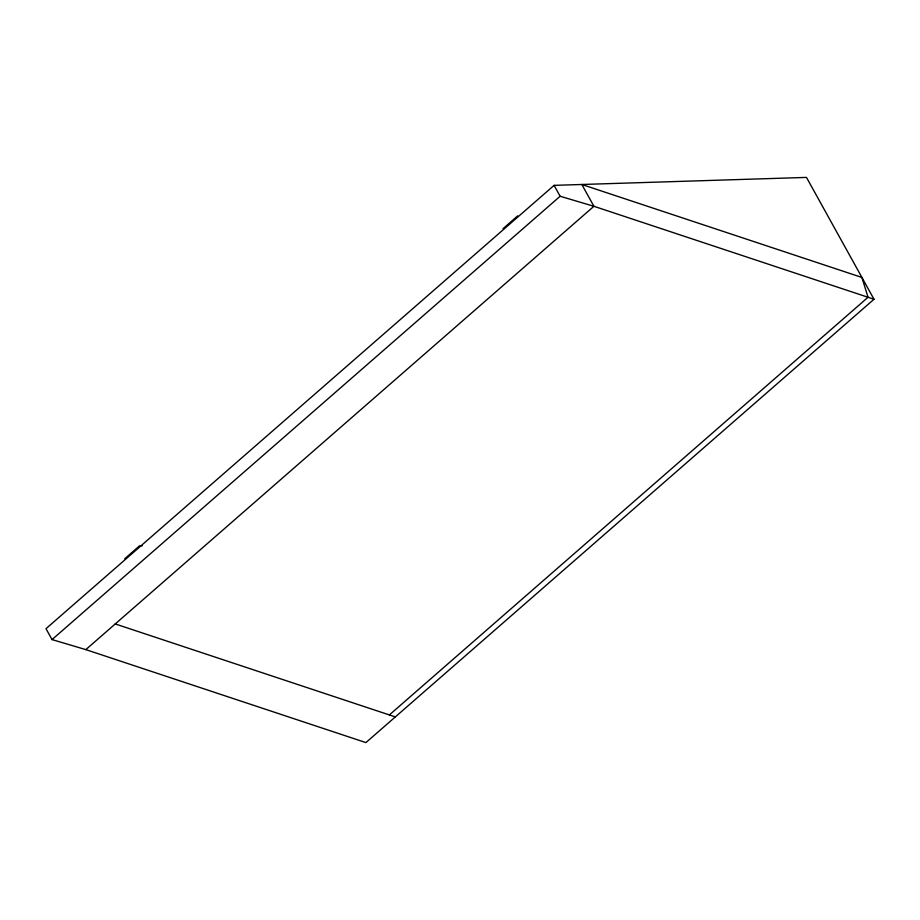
<?xml version="1.0" encoding="UTF-8"?>
<svg xmlns="http://www.w3.org/2000/svg" width="920" height="920" viewBox="0 0 920 920"><rect width="100%" height="100%" fill="white"/><g stroke="black" fill="none" stroke-linecap="round" stroke-linejoin="round"><path stroke-width="1.38" d="M124.798 558.693L139.518 545.859L142.29 545.767M503.033 228.677L517.741 215.843M554.093 185.357L46 628.682L52.037 639.584L85.824 649.623L365.907 742.589L874 299.253L806.483 177.41L554.093 185.357L560.13 196.259L593.918 206.287L874 299.253M52.037 639.584L560.13 196.259M85.824 649.623L593.918 206.287L581.831 184.483L861.913 277.449L868.031 297.275L389.367 714.932M115.241 623.944L395.335 716.91"/></g></svg>
